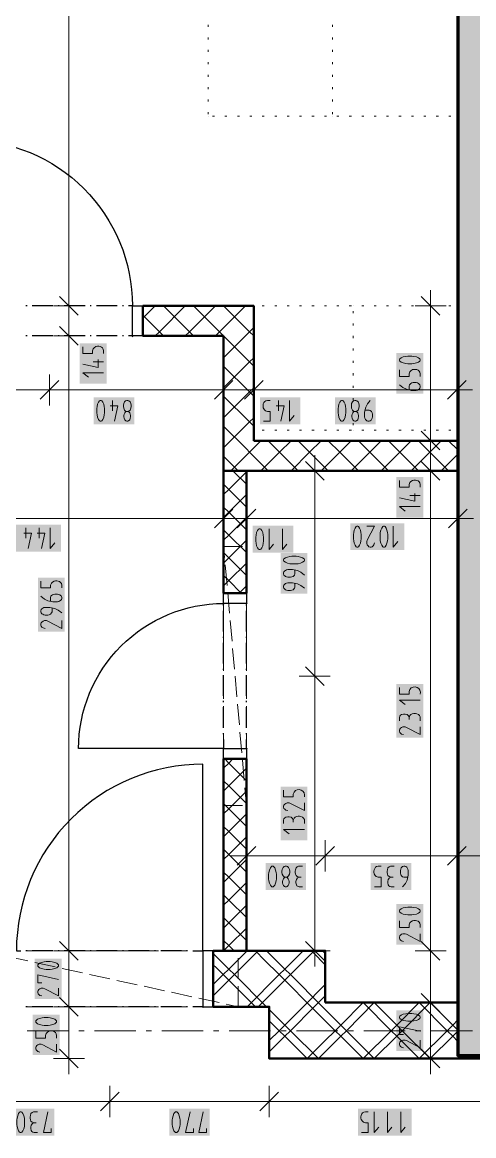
# Model space of a CAD drawing. Header units: millimetres. Extents: x 0 to 594, y 0 to 420.
# Drawn here: x 392.9 to 415.2, y 229.9 to 284.9 of the extents above; entities that cross this region are included whole.
import ezdxf

# ---------------------------------------------------------------- set-up
doc = ezdxf.new("R2010")
doc.units = ezdxf.units.MM
doc.header["$LTSCALE"] = 8
for name, color, linetype in [('PDF_Dvere', 7, 'Continuous'), ('PDF_Koty delkove', 7, 'Continuous'), ('PDF_Nabytek', 7, 'Continuous'), ('PDF_Osy hlavni', 7, 'Continuous'), ('PDF_Preklady', 7, 'Continuous'), ('PDF_Pricky zdene', 7, 'Continuous'), ('PDF_Steny akusticke', 7, 'Continuous'), ('PDF_Steny obvodove nosne', 7, 'Continuous')]:
    doc.layers.add(name, color=color, linetype=linetype)

msp = doc.modelspace()

# ---------------------------------------------------------------- linework, layer by layer
at = {"layer": 'PDF_Dvere', "lineweight": 25}
for points in [[(390.119, 270.907), (390.119, 279.107, -0.414214), (398.319, 270.907), (398.125, 270.907)], [(402.829, 249.482), (402.829, 249.023), (395.654, 249.023, -0.414214), (402.829, 256.198)], [(401.303, 239.03), (401.804, 239.03), (401.804, 248.255, 0.414214), (392.579, 239.03), (392.795, 239.03)]]:
    msp.add_lwpolyline(points, format="xyb", dxfattribs=at)
for points in [[(393.103, 270.907), (393.052, 270.907)], [(394.384, 270.907), (393.359, 270.907)], [(394.692, 270.907), (394.64, 270.907)], [(395.973, 270.907), (394.948, 270.907)], [(396.28, 270.907), (396.229, 270.907)], [(397.562, 270.907), (396.537, 270.907)], [(397.869, 270.907), (397.818, 270.907)], [(393.103, 269.421), (393.052, 269.421)], [(394.384, 269.421), (393.359, 269.421)], [(394.692, 269.421), (394.64, 269.421)], [(395.973, 269.421), (394.948, 269.421)], [(396.28, 269.421), (396.229, 269.421)], [(397.562, 269.421), (396.537, 269.421)], [(397.869, 269.421), (397.818, 269.421)], [(398.319, 269.421), (398.125, 269.421)], [(402.829, 256.093), (402.829, 256.145)], [(403.957, 256.093), (403.957, 256.145)], [(402.829, 254.812), (402.829, 255.837)], [(403.957, 254.812), (403.957, 255.837)], [(402.829, 254.505), (402.829, 254.556)], [(403.957, 254.505), (403.957, 254.556)], [(402.829, 253.223), (402.829, 254.248)], [(403.957, 253.223), (403.957, 254.248)], [(402.829, 252.916), (402.829, 252.967)], [(402.829, 251.635), (402.829, 252.66)], [(403.957, 252.916), (403.957, 252.967)], [(403.957, 251.635), (403.957, 252.66)], [(402.829, 251.327), (402.829, 251.378)], [(402.829, 250.046), (402.829, 251.071)], [(403.957, 251.327), (403.957, 251.378)], [(403.957, 250.046), (403.957, 251.071)], [(402.829, 249.738), (402.829, 249.79)], [(403.957, 249.738), (403.957, 249.79)], [(403.957, 249.023), (403.957, 249.482)], [(393.103, 239.03), (393.052, 239.03)], [(394.384, 239.03), (393.359, 239.03)], [(394.692, 239.03), (394.64, 239.03)], [(395.973, 239.03), (394.948, 239.03)], [(396.28, 239.03), (396.229, 239.03)], [(397.562, 239.03), (396.537, 239.03)], [(397.869, 239.03), (397.818, 239.03)], [(399.15, 239.03), (398.125, 239.03)], [(399.458, 239.03), (399.407, 239.03)], [(400.739, 239.03), (399.714, 239.03)], [(401.047, 239.03), (400.995, 239.03)], [(393.103, 236.262), (393.052, 236.262)], [(394.384, 236.262), (393.359, 236.262)], [(394.692, 236.262), (394.64, 236.262)], [(395.973, 236.262), (394.948, 236.262)], [(396.28, 236.262), (396.229, 236.262)], [(397.562, 236.262), (396.537, 236.262)], [(397.869, 236.262), (397.818, 236.262)], [(399.15, 236.262), (398.125, 236.262)], [(399.458, 236.262), (399.407, 236.262)], [(400.739, 236.262), (399.714, 236.262)], [(401.047, 236.262), (400.995, 236.262)], [(401.804, 236.262), (401.303, 236.262)]]:
    msp.add_lwpolyline(points, dxfattribs=at)
for points in [[(398.832, 269.421), (398.319, 269.421), (398.319, 270.907), (398.832, 270.907)], [(403.957, 256.711), (403.957, 256.198), (402.829, 256.198), (402.829, 256.711)], [(403.957, 249.023), (403.957, 248.511), (402.829, 248.511), (402.829, 249.023)], [(401.804, 236.262), (402.317, 236.262), (402.317, 239.03), (401.804, 239.03)]]:
    msp.add_lwpolyline(points, close=True, dxfattribs=at)
at = {"layer": 'PDF_Dvere', "lineweight": 25, "transparency": 33554559}
for points in [[(398.383, 270.907), (398.319, 270.843), (398.319, 270.971), (398.255, 270.907)], [(398.383, 269.421), (398.319, 269.357), (398.319, 269.485), (398.255, 269.421)], [(402.829, 256.134), (402.765, 256.198), (402.893, 256.198), (402.829, 256.262)], [(403.957, 256.134), (403.893, 256.198), (404.021, 256.198), (403.957, 256.262)], [(402.829, 248.959), (402.765, 249.023), (402.893, 249.023), (402.829, 249.087)], [(403.957, 248.959), (403.893, 249.023), (404.021, 249.023), (403.957, 249.087)], [(401.868, 239.03), (401.804, 238.966), (401.804, 239.094), (401.74, 239.03)], [(401.868, 236.262), (401.804, 236.198), (401.804, 236.326), (401.74, 236.262)]]:
    msp.add_solid(points, dxfattribs=at)
at = {"layer": 'PDF_Koty delkove', "lineweight": 18}
for points in [[(395.175, 233.7), (395.175, 236.262), (395.175, 239.03), (395.175, 241.51), (395.175, 269.421), (395.175, 270.907), (395.175, 320.055), (395.175, 323.95), (395.175, 340.35)], [(395.636, 270.446), (394.714, 271.368)], [(413.525, 270.446), (412.603, 271.368)], [(413.064, 270.907), (413.064, 271.676)], [(395.944, 270.907), (395.175, 270.907), (394.406, 270.907)], [(413.833, 270.907), (413.064, 270.907), (412.295, 270.907)], [(413.064, 233.7), (413.064, 236.467), (413.064, 239.03), (413.064, 262.758), (413.064, 264.244), (413.064, 270.907)], [(395.636, 268.959), (394.714, 269.882)], [(395.944, 269.421), (395.175, 269.421), (394.406, 269.421)], [(395.865, 268.881), (395.865, 268.552), (396.343, 268.552), (396.343, 268.689), (396.378, 268.785), (396.429, 268.84), (396.514, 268.894), (396.582, 268.908), (396.651, 268.908), (396.719, 268.894), (396.787, 268.867), (396.838, 268.826), (396.873, 268.772), (396.89, 268.689), (396.89, 268.552)], [(396.617, 268.251), (396.617, 267.867), (395.865, 268.032)], [(396.89, 268.142), (396.378, 268.142)], [(394.219, 267.518), (394.219, 266.749), (394.219, 265.98)], [(396.89, 267.594), (395.865, 267.594), (396.138, 267.375)], [(402.829, 267.518), (402.829, 266.749), (402.829, 265.98)], [(404.316, 267.518), (404.316, 266.749), (404.316, 265.98)], [(411.527, 267.74), (411.527, 267.412), (412.004, 267.412), (412.004, 267.549), (412.039, 267.644), (412.09, 267.699), (412.176, 267.754), (412.243, 267.768), (412.312, 267.768), (412.381, 267.754), (412.448, 267.727), (412.499, 267.685), (412.534, 267.631), (412.552, 267.549), (412.552, 267.412)], [(414.361, 267.518), (414.361, 266.749), (414.361, 265.98)], [(394.68, 267.21), (393.758, 266.288)], [(403.291, 267.21), (402.368, 266.288)], [(404.777, 267.21), (403.854, 266.288)], [(411.697, 266.864), (411.527, 267.001)], [(412.004, 266.755), (412.004, 266.946), (412.022, 267.001), (412.056, 267.042), (412.09, 267.069), (412.141, 267.097), (412.209, 267.111), (412.346, 267.111), (412.414, 267.097), (412.466, 267.069), (412.499, 267.042), (412.534, 267.001), (412.552, 266.946), (412.552, 266.892), (412.534, 266.837), (412.499, 266.796), (412.466, 266.769), (412.414, 266.741), (412.346, 266.727), (412.107, 266.727), (411.868, 266.782), (411.697, 266.864)], [(414.822, 267.21), (413.899, 266.288)], [(414.361, 266.749), (408.769, 266.749), (404.316, 266.749), (402.829, 266.749), (394.219, 266.749), (388.07, 266.749)], [(414.361, 266.749), (415.129, 266.749)], [(397.213, 265.963), (397.597, 265.963), (397.432, 265.212)], [(397.323, 266.237), (397.323, 265.724)], [(404.804, 265.212), (405.132, 265.212), (405.132, 265.689), (404.995, 265.689), (404.9, 265.724), (404.845, 265.775), (404.791, 265.86), (404.777, 265.928), (404.777, 265.997), (404.791, 266.065), (404.818, 266.133), (404.859, 266.184), (404.913, 266.219), (404.995, 266.237), (405.132, 266.237)], [(405.434, 265.963), (405.817, 265.963), (405.652, 265.212)], [(405.543, 266.237), (405.543, 265.724)], [(406.091, 266.237), (406.091, 265.212), (406.309, 265.484)], [(408.489, 265.826), (408.489, 265.621), (408.503, 265.519), (408.53, 265.399), (408.571, 265.297), (408.625, 265.228), (408.653, 265.212), (408.708, 265.212), (408.736, 265.228), (408.79, 265.297), (408.831, 265.399), (408.859, 265.519), (408.873, 265.621), (408.873, 265.826), (408.859, 265.928), (408.831, 266.048), (408.79, 266.15), (408.736, 266.219), (408.708, 266.237), (408.653, 266.237), (408.625, 266.219), (408.571, 266.15), (408.53, 266.048), (408.503, 265.928)], [(408.503, 265.928), (408.489, 265.826)], [(409.516, 266.082), (409.475, 266.168), (409.42, 266.219), (409.365, 266.237), (409.31, 266.237), (409.255, 266.219), (409.2, 266.168), (409.16, 266.082), (409.146, 265.997)], [(409.146, 265.997), (409.146, 265.928), (409.16, 265.843), (409.2, 265.758), (409.255, 265.707), (409.283, 265.689), (409.393, 265.689), (409.42, 265.707), (409.475, 265.758), (409.516, 265.843), (409.53, 265.928), (409.53, 265.997), (409.516, 266.082)], [(410.077, 266.237), (409.94, 266.065), (409.857, 265.894), (409.803, 265.655), (409.803, 265.416), (409.817, 265.348), (409.844, 265.297), (409.871, 265.263), (409.912, 265.228), (409.967, 265.212), (410.022, 265.212), (410.077, 265.228), (410.118, 265.263), (410.145, 265.297), (410.173, 265.348), (410.187, 265.416), (410.187, 265.553), (410.173, 265.621), (410.145, 265.689), (410.077, 265.74), (410.022, 265.758), (409.83, 265.758)], [(398.035, 265.212), (397.994, 265.228), (397.938, 265.279), (397.911, 265.348), (397.897, 265.416), (397.897, 265.484), (397.911, 265.553), (397.938, 265.621), (397.98, 265.672), (398.007, 265.689)], [(398.117, 265.689), (398.144, 265.672), (398.185, 265.621), (398.212, 265.553), (398.226, 265.484), (398.226, 265.416), (398.212, 265.348), (398.185, 265.279), (398.13, 265.228), (398.089, 265.212), (398.035, 265.212)], [(409.393, 265.689), (409.42, 265.672), (409.461, 265.621), (409.488, 265.553), (409.502, 265.484), (409.502, 265.416), (409.488, 265.348), (409.461, 265.279), (409.406, 265.228), (409.365, 265.212), (409.31, 265.212), (409.269, 265.228), (409.214, 265.279), (409.187, 265.348), (409.173, 265.416), (409.173, 265.484), (409.187, 265.553), (409.214, 265.621), (409.255, 265.672), (409.283, 265.689)], [(413.833, 264.244), (413.064, 264.244), (412.295, 264.244)], [(413.525, 263.783), (412.603, 264.706)], [(407.795, 262.297), (406.872, 263.219)], [(407.334, 262.758), (407.334, 263.527)], [(413.525, 262.297), (412.603, 263.219)], [(408.102, 262.758), (407.334, 262.758), (406.565, 262.758)], [(407.334, 239.03), (407.334, 252.611), (407.334, 262.758)], [(413.833, 262.758), (413.064, 262.758), (412.295, 262.758)], [(411.527, 262.27), (411.527, 261.942), (412.004, 261.942), (412.004, 262.079), (412.039, 262.174), (412.09, 262.229), (412.176, 262.283), (412.243, 262.297), (412.312, 262.297), (412.381, 262.283), (412.448, 262.256), (412.499, 262.215), (412.534, 262.161), (412.552, 262.079), (412.552, 261.942)], [(412.278, 261.64), (412.278, 261.257), (411.527, 261.422)], [(412.552, 261.531), (412.039, 261.531)], [(403.291, 260.861), (402.368, 259.938)], [(402.829, 261.168), (402.829, 260.4), (402.829, 259.631)], [(404.418, 260.861), (403.496, 259.938)], [(403.957, 261.168), (403.957, 260.4), (403.957, 259.631)], [(412.552, 260.983), (411.527, 260.983), (411.799, 260.765)], [(414.873, 260.861), (413.951, 259.938)], [(414.412, 261.168), (414.412, 260.4), (414.412, 259.631)], [(414.412, 260.4), (410.789, 260.4), (403.957, 260.4), (402.829, 260.4), (388.07, 260.4)], [(414.412, 260.4), (415.181, 260.4)], [(393.049, 259.94), (393.049, 259.428)], [(393.706, 259.94), (393.706, 259.428)], [(394.254, 259.94), (394.254, 258.915), (394.472, 259.188)], [(404.418, 259.476), (404.418, 259.271), (404.432, 259.17), (404.459, 259.05), (404.5, 258.947), (404.554, 258.879), (404.582, 258.862), (404.636, 258.862), (404.664, 258.879), (404.718, 258.947), (404.76, 259.05), (404.787, 259.17), (404.801, 259.271), (404.801, 259.476), (404.787, 259.579), (404.76, 259.699), (404.718, 259.801), (404.664, 259.87), (404.636, 259.887), (404.582, 259.887)], [(404.582, 259.887), (404.554, 259.87), (404.5, 259.801), (404.459, 259.699), (404.432, 259.579), (404.418, 259.476)], [(405.075, 259.887), (405.075, 258.862), (405.293, 259.135)], [(405.732, 259.887), (405.732, 258.862), (405.95, 259.135)], [(409.907, 260.012), (410.291, 260.012), (409.934, 259.328), (409.907, 259.259), (409.907, 259.157), (409.934, 259.089), (409.976, 259.038), (410.017, 259.003), (410.072, 258.987), (410.126, 258.987), (410.181, 259.003)], [(411.221, 260.012), (411.221, 258.987), (411.44, 259.259)], [(392.94, 259.667), (393.323, 259.667), (393.158, 258.915)], [(393.597, 259.667), (393.98, 259.667), (393.815, 258.915)], [(410.181, 259.003), (410.222, 259.038), (410.263, 259.089), (410.291, 259.191)], [(406.821, 257.603), (406.65, 257.74), (406.479, 257.822), (406.24, 257.876), (406, 257.876), (405.933, 257.862), (405.881, 257.835), (405.848, 257.808), (405.813, 257.767), (405.796, 257.712), (405.796, 257.658), (405.813, 257.603), (405.848, 257.562), (405.881, 257.535), (405.933, 257.507), (406, 257.493), (406.138, 257.493), (406.205, 257.507), (406.274, 257.535), (406.325, 257.603)], [(406.325, 257.603), (406.343, 257.658), (406.343, 257.849)], [(393.793, 257.293), (393.793, 256.964), (394.271, 256.964), (394.271, 257.101), (394.306, 257.196), (394.357, 257.251), (394.442, 257.306), (394.51, 257.32), (394.578, 257.32), (394.647, 257.306), (394.715, 257.279), (394.766, 257.238), (394.801, 257.183), (394.818, 257.101), (394.818, 256.964)], [(406.821, 256.946), (406.65, 257.083), (406.479, 257.165), (406.24, 257.219), (406, 257.219), (405.933, 257.205), (405.881, 257.178), (405.848, 257.151), (405.813, 257.11), (405.796, 257.055), (405.796, 257.001), (405.813, 256.946), (405.848, 256.905), (405.881, 256.878), (405.933, 256.85), (406, 256.836), (406.138, 256.836), (406.205, 256.85), (406.274, 256.878), (406.325, 256.946), (406.343, 257.001), (406.343, 257.192)], [(394.271, 256.307), (394.271, 256.498), (394.288, 256.553), (394.322, 256.594), (394.357, 256.622), (394.407, 256.649), (394.476, 256.663), (394.612, 256.663), (394.681, 256.649), (394.732, 256.622), (394.766, 256.594), (394.801, 256.553), (394.818, 256.498), (394.818, 256.444), (394.801, 256.389), (394.766, 256.348), (394.732, 256.321), (394.681, 256.293), (394.612, 256.279), (394.373, 256.279), (394.134, 256.334), (393.963, 256.416), (393.793, 256.553)], [(394.818, 255.732), (394.647, 255.869), (394.476, 255.951), (394.237, 256.006), (393.997, 256.006), (393.929, 255.992), (393.878, 255.964), (393.844, 255.937), (393.809, 255.896), (393.793, 255.841), (393.793, 255.787), (393.809, 255.732), (393.844, 255.691), (393.878, 255.664), (393.929, 255.636), (393.997, 255.622), (394.134, 255.622), (394.202, 255.636), (394.271, 255.664), (394.322, 255.732), (394.339, 255.787), (394.339, 255.978)], [(394.818, 255.349), (394.818, 254.965), (394.134, 255.321), (394.066, 255.349), (393.963, 255.349), (393.896, 255.321), (393.844, 255.28), (393.809, 255.239), (393.793, 255.184), (393.793, 255.13), (393.809, 255.075), (393.844, 255.034), (393.896, 254.993), (393.997, 254.965)], [(408.102, 252.611), (407.334, 252.611), (406.565, 252.611)], [(407.795, 252.15), (406.872, 253.072)], [(412.552, 251.414), (411.527, 251.414), (411.799, 251.196)], [(411.527, 250.402), (411.527, 250.566), (411.543, 250.621), (411.578, 250.675), (411.629, 250.703), (411.731, 250.73), (411.799, 250.73), (411.902, 250.703), (411.971, 250.648), (412.004, 250.566), (412.004, 250.457)], [(412.552, 250.402), (412.552, 250.593), (412.517, 250.661), (412.466, 250.716), (412.381, 250.743), (412.312, 250.757), (412.243, 250.757), (412.158, 250.743), (412.09, 250.716), (412.039, 250.661), (412.004, 250.566)], [(412.552, 250.1), (412.552, 249.717), (411.868, 250.073), (411.799, 250.1), (411.697, 250.1), (411.629, 250.073), (411.578, 250.032), (411.543, 249.991), (411.527, 249.936), (411.527, 249.882), (411.543, 249.827), (411.578, 249.786), (411.629, 249.745), (411.731, 249.717)], [(406.821, 246.341), (406.821, 245.957), (406.138, 246.314), (406.069, 246.341), (405.966, 246.341), (405.899, 246.314), (405.848, 246.273), (405.813, 246.231), (405.796, 246.176), (405.796, 246.122), (405.813, 246.067), (405.848, 246.026), (405.899, 245.985), (406, 245.957)], [(405.796, 245.328), (405.796, 245.492), (405.813, 245.547), (405.848, 245.602), (405.899, 245.629), (406, 245.657), (406.069, 245.657), (406.171, 245.629), (406.24, 245.574), (406.274, 245.492), (406.274, 245.383)], [(406.821, 245.328), (406.821, 245.519), (406.786, 245.588), (406.735, 245.643), (406.65, 245.67), (406.581, 245.684), (406.513, 245.684), (406.428, 245.67), (406.36, 245.643), (406.309, 245.588), (406.274, 245.492)], [(406.821, 245.027), (405.796, 245.027), (406.069, 244.808)], [(403.957, 244.491), (403.957, 243.722), (403.957, 242.954)], [(407.852, 244.491), (407.852, 243.722), (407.852, 242.954)], [(414.361, 244.491), (414.361, 243.722), (414.361, 242.954)], [(404.418, 244.184), (403.496, 243.261)], [(408.313, 244.184), (407.391, 243.261)], [(414.822, 244.184), (413.899, 243.261)], [(403.957, 243.722), (403.188, 243.722)], [(437.628, 243.722), (436.5, 243.722), (431.028, 243.722), (424.161, 243.722), (419.044, 243.722), (416.513, 243.722), (415.08, 243.722), (414.361, 243.722), (407.852, 243.722), (403.957, 243.722)], [(406.725, 243.21), (406.534, 243.21), (406.466, 243.175), (406.411, 243.124), (406.383, 243.039), (406.37, 242.97), (406.37, 242.901), (406.383, 242.816), (406.411, 242.749), (406.466, 242.697), (406.561, 242.662)], [(410.284, 242.185), (410.613, 242.185), (410.613, 242.662), (410.476, 242.662), (410.38, 242.697), (410.325, 242.749), (410.271, 242.834), (410.257, 242.901), (410.257, 242.97), (410.271, 243.039), (410.298, 243.106)], [(410.298, 243.106), (410.339, 243.158), (410.394, 243.192), (410.476, 243.21), (410.613, 243.21)], [(411.27, 243.21), (411.079, 243.21), (411.01, 243.175), (410.955, 243.124), (410.928, 243.039), (410.914, 242.97), (410.914, 242.901), (410.928, 242.816), (410.955, 242.749), (411.01, 242.697), (411.106, 242.662)], [(411.681, 242.68), (411.639, 242.714), (411.612, 242.749), (411.585, 242.799), (411.571, 242.867), (411.571, 243.004), (411.585, 243.072), (411.612, 243.124), (411.639, 243.158), (411.681, 243.192), (411.736, 243.21), (411.79, 243.21), (411.845, 243.192), (411.886, 243.158), (411.913, 243.124), (411.941, 243.072), (411.955, 243.004), (411.955, 242.765), (411.9, 242.526), (411.818, 242.355), (411.681, 242.185)], [(406.054, 242.321), (406.027, 242.252), (405.972, 242.201), (405.931, 242.185), (405.877, 242.185), (405.836, 242.201), (405.781, 242.252), (405.754, 242.321), (405.74, 242.389), (405.74, 242.457), (405.754, 242.526), (405.781, 242.594), (405.822, 242.645), (405.849, 242.662)], [(405.959, 242.662), (405.986, 242.645), (406.027, 242.594), (406.054, 242.526), (406.068, 242.457), (406.068, 242.389), (406.054, 242.321)], [(406.725, 242.185), (406.561, 242.185), (406.506, 242.201), (406.452, 242.236), (406.424, 242.287), (406.397, 242.389), (406.397, 242.457), (406.424, 242.56), (406.479, 242.629), (406.561, 242.662), (406.67, 242.662)], [(411.27, 242.185), (411.106, 242.185), (411.051, 242.201), (410.996, 242.236), (410.968, 242.287), (410.941, 242.389), (410.941, 242.457), (410.968, 242.56), (411.024, 242.629), (411.106, 242.662), (411.215, 242.662)], [(411.927, 242.662), (411.736, 242.662), (411.681, 242.68)], [(412.141, 241.189), (411.936, 241.189), (411.834, 241.175), (411.714, 241.148), (411.612, 241.106), (411.543, 241.052), (411.527, 241.024), (411.527, 240.97), (411.543, 240.942), (411.612, 240.888), (411.714, 240.847), (411.834, 240.819), (411.936, 240.805), (412.141, 240.805)], [(412.141, 240.805), (412.243, 240.819), (412.363, 240.847), (412.466, 240.888), (412.534, 240.942), (412.552, 240.97), (412.552, 241.024), (412.534, 241.052), (412.466, 241.106), (412.363, 241.148), (412.243, 241.175), (412.141, 241.189)], [(411.527, 240.504), (411.527, 240.176), (412.004, 240.176), (412.004, 240.313), (412.039, 240.408), (412.09, 240.463), (412.176, 240.518), (412.243, 240.532), (412.312, 240.532), (412.381, 240.518), (412.448, 240.49), (412.499, 240.449), (412.534, 240.395), (412.552, 240.313), (412.552, 240.176)], [(395.636, 238.568), (394.714, 239.491)], [(407.795, 238.568), (406.872, 239.491)], [(412.552, 239.874), (412.552, 239.491), (411.868, 239.847), (411.799, 239.874), (411.697, 239.874), (411.629, 239.847), (411.578, 239.806), (411.543, 239.765), (411.527, 239.71), (411.527, 239.656), (411.543, 239.601), (411.578, 239.56), (411.629, 239.519), (411.731, 239.491)], [(413.525, 238.568), (412.603, 239.491)], [(395.944, 239.03), (395.175, 239.03), (394.406, 239.03)], [(408.102, 239.03), (407.334, 239.03), (406.565, 239.03)], [(407.334, 239.03), (407.334, 238.261)], [(413.833, 239.03), (413.064, 239.03), (412.295, 239.03)], [(394.252, 238.495), (394.047, 238.495), (393.945, 238.481), (393.825, 238.454), (393.723, 238.413), (393.654, 238.359), (393.638, 238.331), (393.638, 238.276)], [(393.638, 238.276), (393.654, 238.249), (393.723, 238.194), (393.825, 238.153), (393.945, 238.125), (394.047, 238.111), (394.252, 238.111), (394.354, 238.125), (394.474, 238.153), (394.577, 238.194), (394.645, 238.249), (394.663, 238.276), (394.663, 238.331), (394.645, 238.359), (394.577, 238.413), (394.474, 238.454), (394.354, 238.481), (394.252, 238.495)], [(393.842, 237.454), (393.638, 237.454), (393.638, 237.838), (394.663, 237.619)], [(394.663, 237.181), (394.663, 236.797), (393.979, 237.154), (393.91, 237.181), (393.808, 237.181), (393.74, 237.154), (393.689, 237.113), (393.654, 237.072), (393.638, 237.017), (393.638, 236.962), (393.654, 236.907), (393.689, 236.866), (393.74, 236.825), (393.842, 236.797)], [(395.636, 235.801), (394.714, 236.723)], [(413.525, 236.006), (412.603, 236.928)], [(395.944, 236.262), (395.175, 236.262), (394.406, 236.262)], [(413.833, 236.467), (413.064, 236.467), (412.295, 236.467)], [(412.141, 235.932), (411.936, 235.932), (411.834, 235.918), (411.714, 235.891), (411.612, 235.85), (411.543, 235.796), (411.527, 235.768), (411.527, 235.714), (411.543, 235.686), (411.612, 235.632), (411.714, 235.591), (411.834, 235.563), (411.936, 235.549), (412.141, 235.549), (412.243, 235.563)], [(412.243, 235.563), (412.363, 235.591), (412.466, 235.632), (412.534, 235.686), (412.552, 235.714), (412.552, 235.768), (412.534, 235.796), (412.466, 235.85), (412.363, 235.891), (412.243, 235.918), (412.141, 235.932)], [(393.538, 235.042), (393.538, 234.713), (394.016, 234.713), (394.016, 234.85), (394.051, 234.945), (394.102, 235), (394.187, 235.055), (394.255, 235.069), (394.323, 235.069), (394.392, 235.055), (394.46, 235.028), (394.511, 234.986)], [(411.731, 234.892), (411.527, 234.892), (411.527, 235.275), (412.552, 235.057)], [(394.511, 234.986), (394.546, 234.932), (394.563, 234.85), (394.563, 234.713)], [(412.552, 234.618), (412.552, 234.235), (411.868, 234.591), (411.799, 234.618), (411.697, 234.618), (411.629, 234.591), (411.578, 234.55), (411.543, 234.509), (411.527, 234.454), (411.527, 234.4), (411.543, 234.345), (411.578, 234.304), (411.629, 234.263), (411.731, 234.235)], [(394.563, 234.412), (394.563, 234.028), (393.879, 234.384), (393.811, 234.412), (393.708, 234.412), (393.641, 234.384), (393.589, 234.343), (393.555, 234.302), (393.538, 234.247), (393.538, 234.193), (393.555, 234.138), (393.589, 234.097), (393.641, 234.056), (393.742, 234.028)], [(395.636, 233.239), (394.714, 234.161)], [(413.525, 233.239), (412.603, 234.161)], [(395.944, 233.7), (395.175, 233.7), (394.406, 233.7)], [(395.175, 233.7), (395.175, 232.931)], [(413.833, 233.7), (413.064, 233.7), (412.295, 233.7)], [(413.064, 233.7), (413.064, 232.931)], [(397.192, 232.35), (397.192, 231.581), (397.192, 230.813)], [(405.084, 232.35), (405.084, 231.581), (405.084, 230.813)], [(397.653, 232.043), (396.731, 231.12)], [(405.546, 232.043), (404.623, 231.12)], [(416.513, 231.581), (405.084, 231.581), (397.192, 231.581), (389.71, 231.581), (312.015, 231.581), (304.533, 231.581), (297.307, 231.581), (294.693, 231.581), (286.493, 231.581), (285.314, 231.581), (277.114, 231.581), (274.501, 231.581), (268.043, 231.581), (211.361, 231.581)], [(393.614, 231.069), (393.423, 231.069), (393.355, 231.034), (393.3, 230.983), (393.273, 230.898), (393.259, 230.829), (393.259, 230.76), (393.273, 230.675), (393.3, 230.608), (393.355, 230.556)], [(394.299, 230.248), (394.299, 230.044), (393.916, 230.044), (394.134, 231.069)], [(401.33, 230.248), (401.33, 230.044), (400.946, 230.044), (401.165, 231.069)], [(401.603, 230.044), (401.822, 231.069)], [(409.648, 230.044), (409.977, 230.044), (409.977, 230.522), (409.84, 230.522), (409.744, 230.556), (409.689, 230.608), (409.635, 230.693), (409.621, 230.76), (409.621, 230.829), (409.635, 230.898), (409.662, 230.965), (409.703, 231.017), (409.758, 231.051), (409.84, 231.069), (409.977, 231.069)], [(410.278, 231.069), (410.278, 230.044), (410.497, 230.317)], [(410.935, 231.069), (410.935, 230.044), (411.154, 230.317)], [(411.592, 231.069), (411.592, 230.044), (411.811, 230.317)], [(393.614, 230.044), (393.45, 230.044), (393.395, 230.06), (393.341, 230.095), (393.313, 230.146), (393.286, 230.248), (393.286, 230.317), (393.313, 230.419), (393.368, 230.488), (393.45, 230.522), (393.559, 230.522)], [(393.355, 230.556), (393.45, 230.522)], [(401.987, 230.248), (401.987, 230.044), (401.603, 230.044)]]:
    msp.add_lwpolyline(points, dxfattribs=at)
for points in [[(412.141, 268.425), (411.936, 268.425), (411.834, 268.411), (411.714, 268.384), (411.612, 268.343), (411.543, 268.288), (411.527, 268.26), (411.527, 268.206), (411.543, 268.178), (411.612, 268.124), (411.714, 268.083), (411.834, 268.055), (411.936, 268.041), (412.141, 268.041), (412.243, 268.055), (412.363, 268.083), (412.466, 268.124), (412.534, 268.178), (412.552, 268.206), (412.552, 268.26), (412.534, 268.288), (412.466, 268.343), (412.363, 268.384), (412.243, 268.411)], [(396.556, 265.826), (396.556, 265.621), (396.57, 265.519), (396.597, 265.399), (396.638, 265.297), (396.693, 265.228), (396.72, 265.212), (396.775, 265.212), (396.803, 265.228), (396.857, 265.297), (396.898, 265.399), (396.926, 265.519), (396.94, 265.621), (396.94, 265.826), (396.926, 265.928), (396.898, 266.048), (396.857, 266.15), (396.803, 266.219), (396.775, 266.237), (396.72, 266.237), (396.693, 266.219), (396.638, 266.15), (396.597, 266.048), (396.57, 265.928)], [(397.87, 265.997), (397.87, 265.928), (397.884, 265.843), (397.925, 265.758), (397.98, 265.707), (398.007, 265.689), (398.117, 265.689), (398.144, 265.707), (398.199, 265.758), (398.24, 265.843), (398.254, 265.928), (398.254, 265.997), (398.24, 266.082), (398.199, 266.168), (398.144, 266.219), (398.089, 266.237), (398.035, 266.237), (397.98, 266.219), (397.925, 266.168), (397.884, 266.082)], [(409.25, 259.6), (409.25, 259.396), (409.264, 259.294), (409.291, 259.174), (409.332, 259.072), (409.387, 259.003), (409.415, 258.987), (409.469, 258.987), (409.497, 259.003), (409.551, 259.072), (409.592, 259.174), (409.62, 259.294), (409.634, 259.396), (409.634, 259.6), (409.62, 259.703), (409.592, 259.823), (409.551, 259.925), (409.497, 259.994), (409.469, 260.012), (409.415, 260.012), (409.387, 259.994), (409.332, 259.925), (409.291, 259.823), (409.264, 259.703)], [(410.564, 259.6), (410.564, 259.396), (410.578, 259.294), (410.605, 259.174), (410.647, 259.072), (410.701, 259.003), (410.729, 258.987), (410.783, 258.987), (410.811, 259.003), (410.865, 259.072), (410.906, 259.174), (410.934, 259.294), (410.948, 259.396), (410.948, 259.6), (410.934, 259.703), (410.906, 259.823), (410.865, 259.925), (410.811, 259.994), (410.783, 260.012), (410.729, 260.012), (410.701, 259.994), (410.647, 259.925), (410.605, 259.823), (410.578, 259.703)], [(406.41, 258.533), (406.205, 258.533), (406.104, 258.52), (405.984, 258.492), (405.881, 258.451), (405.813, 258.397), (405.796, 258.369), (405.796, 258.315), (405.813, 258.287), (405.881, 258.233), (405.984, 258.192), (406.104, 258.164), (406.205, 258.15), (406.41, 258.15), (406.513, 258.164), (406.633, 258.192), (406.735, 258.233), (406.804, 258.287), (406.821, 258.315), (406.821, 258.369), (406.804, 258.397), (406.735, 258.451), (406.633, 258.492), (406.513, 258.52)], [(405.055, 242.799), (405.055, 242.594), (405.069, 242.492), (405.096, 242.372), (405.138, 242.27), (405.192, 242.201), (405.22, 242.185), (405.274, 242.185), (405.302, 242.201), (405.356, 242.27), (405.397, 242.372), (405.425, 242.492), (405.439, 242.594), (405.439, 242.799), (405.425, 242.901), (405.397, 243.021), (405.356, 243.124), (405.302, 243.192), (405.274, 243.21), (405.22, 243.21), (405.192, 243.192), (405.138, 243.124), (405.096, 243.021), (405.069, 242.901)], [(405.712, 242.97), (405.712, 242.901), (405.726, 242.816), (405.767, 242.731), (405.822, 242.68), (405.849, 242.662), (405.959, 242.662), (405.986, 242.68), (406.041, 242.731), (406.082, 242.816), (406.096, 242.901), (406.096, 242.97), (406.082, 243.055), (406.041, 243.141), (405.986, 243.192), (405.931, 243.21), (405.877, 243.21), (405.822, 243.192), (405.767, 243.141), (405.726, 243.055)], [(394.152, 235.726), (393.947, 235.726), (393.846, 235.712), (393.726, 235.685), (393.623, 235.644), (393.555, 235.589), (393.538, 235.561), (393.538, 235.507), (393.555, 235.479), (393.623, 235.425), (393.726, 235.384), (393.846, 235.356), (393.947, 235.342), (394.152, 235.342), (394.255, 235.356), (394.375, 235.384), (394.477, 235.425), (394.546, 235.479), (394.563, 235.507), (394.563, 235.561), (394.546, 235.589), (394.477, 235.644), (394.375, 235.685), (394.255, 235.712)], [(392.602, 230.658), (392.602, 230.453), (392.616, 230.351), (392.643, 230.231), (392.684, 230.129), (392.738, 230.06), (392.766, 230.044), (392.82, 230.044), (392.848, 230.06), (392.902, 230.129), (392.943, 230.231), (392.971, 230.351), (392.985, 230.453), (392.985, 230.658), (392.971, 230.76), (392.943, 230.88), (392.902, 230.983), (392.848, 231.051), (392.82, 231.069), (392.766, 231.069), (392.738, 231.051), (392.684, 230.983), (392.643, 230.88), (392.616, 230.76)], [(400.289, 230.658), (400.289, 230.453), (400.303, 230.351), (400.33, 230.231), (400.371, 230.129), (400.426, 230.06), (400.453, 230.044), (400.508, 230.044), (400.536, 230.06), (400.59, 230.129), (400.631, 230.231), (400.659, 230.351), (400.673, 230.453), (400.673, 230.658), (400.659, 230.76), (400.631, 230.88), (400.59, 230.983), (400.536, 231.051), (400.508, 231.069), (400.453, 231.069), (400.426, 231.051), (400.371, 230.983), (400.33, 230.88), (400.303, 230.76)]]:
    msp.add_lwpolyline(points, close=True, dxfattribs=at)
for points in [[(411.527, 252.044), (411.527, 251.716), (412.004, 251.716), (412.004, 251.853), (412.039, 251.948, -0.84385), (412.552, 251.716)], [(405.796, 246.971), (405.796, 246.642), (406.274, 246.642), (406.274, 246.779), (406.309, 246.875, -0.843855), (406.821, 246.642)]]:
    msp.add_lwpolyline(points, format="xyb", dxfattribs=at)
at = {"layer": 'PDF_Koty delkove', "color": 7, "lineweight": 18, "true_color": 0xffffff, "transparency": 33554559}
for points in [[(397.044, 267.056), (397.044, 269.061), (395.712, 267.056), (395.712, 269.061)], [(412.705, 266.573), (412.705, 268.578), (411.373, 266.573), (411.373, 268.578)], [(398.408, 266.39), (396.403, 266.39), (398.408, 265.058), (396.403, 265.058)], [(406.628, 266.39), (404.623, 266.39), (406.628, 265.058), (404.623, 265.058)], [(410.341, 266.39), (408.336, 266.39), (410.341, 265.058), (408.336, 265.058)], [(412.705, 260.446), (412.705, 262.451), (411.373, 260.446), (411.373, 262.451)], [(394.791, 260.094), (392.129, 260.094), (394.791, 258.761), (392.129, 258.761)], [(406.269, 260.041), (404.264, 260.041), (406.269, 258.708), (404.264, 258.708)], [(411.759, 260.165), (409.097, 260.165), (411.759, 258.833), (409.097, 258.833)], [(406.975, 256.682), (406.975, 258.687), (405.643, 256.682), (405.643, 258.687)], [(394.972, 254.811), (394.972, 257.473), (393.639, 254.811), (393.639, 257.473)], [(412.705, 249.563), (412.705, 252.225), (411.373, 249.563), (411.373, 252.225)], [(406.975, 244.489), (406.975, 247.151), (405.643, 244.489), (405.643, 247.151)], [(406.907, 243.364), (404.902, 243.364), (406.907, 242.031), (404.902, 242.031)], [(412.109, 243.364), (410.104, 243.364), (412.109, 242.031), (410.104, 242.031)], [(412.705, 239.337), (412.705, 241.342), (411.373, 239.337), (411.373, 241.342)], [(394.816, 236.644), (394.816, 238.648), (393.484, 236.644), (393.484, 238.648)], [(394.717, 233.874), (394.717, 235.879), (393.384, 233.874), (393.384, 235.879)], [(412.705, 234.081), (412.705, 236.086), (411.373, 234.081), (411.373, 236.086)], [(394.453, 231.223), (392.448, 231.223), (394.453, 229.89), (392.448, 229.89)], [(402.141, 231.223), (400.136, 231.223), (402.141, 229.89), (400.136, 229.89)], [(412.13, 231.223), (409.468, 231.223), (412.13, 229.89), (409.468, 229.89)]]:
    msp.add_solid(points, dxfattribs=at)
at = {"layer": 'PDF_Nabytek', "lineweight": 13}
for points in [[(402.061, 284.793), (402.061, 284.691)], [(402.061, 284.178), (402.061, 284.076)], [(402.061, 283.563), (402.061, 283.461)], [(402.061, 282.948), (402.061, 282.846)], [(402.061, 282.333), (402.061, 282.231)], [(402.061, 281.718), (402.061, 281.616)], [(402.061, 281.103), (402.061, 281.001)], [(402.061, 280.488), (402.061, 280.386)]]:
    msp.add_lwpolyline(points, close=True, dxfattribs=at)
for points in [[(408.211, 284.691), (408.211, 284.793)], [(408.211, 284.076), (408.211, 284.178)], [(408.211, 283.461), (408.211, 283.563)], [(408.211, 282.846), (408.211, 282.948)], [(408.211, 282.231), (408.211, 282.333)], [(408.211, 281.616), (408.211, 281.718)], [(408.211, 281.001), (408.211, 281.103)], [(402.061, 280.286), (402.061, 280.286)], [(402.061, 280.286), (402.061, 280.286)], [(402.061, 280.286), (402.061, 280.286)], [(402.379, 280.286), (402.277, 280.286)], [(402.994, 280.286), (402.892, 280.286)], [(403.609, 280.286), (403.507, 280.286)], [(404.224, 280.286), (404.122, 280.286)], [(404.839, 280.286), (404.737, 280.286)], [(405.454, 280.286), (405.352, 280.286)], [(406.069, 280.286), (405.967, 280.286)], [(406.684, 280.286), (406.582, 280.286)], [(407.299, 280.286), (407.197, 280.286)], [(407.914, 280.286), (407.812, 280.286)], [(408.211, 280.386), (408.211, 280.488)], [(408.211, 280.286), (408.211, 280.286)], [(408.529, 280.286), (408.427, 280.286)], [(409.144, 280.286), (409.042, 280.286)], [(409.759, 280.286), (409.656, 280.286)], [(410.374, 280.286), (410.271, 280.286)], [(410.989, 280.286), (410.886, 280.286)], [(411.604, 280.286), (411.501, 280.286)], [(412.219, 280.286), (412.116, 280.286)], [(412.834, 280.286), (412.731, 280.286)], [(413.449, 280.286), (413.346, 280.286)], [(414.064, 280.286), (413.961, 280.286)], [(414.361, 280.286), (414.361, 280.286)], [(404.316, 270.907), (404.316, 270.907)], [(404.839, 270.907), (404.737, 270.907)], [(405.454, 270.907), (405.352, 270.907)], [(406.069, 270.907), (405.967, 270.907)], [(406.684, 270.907), (406.582, 270.907)], [(407.299, 270.907), (407.197, 270.907)], [(407.914, 270.907), (407.812, 270.907)], [(408.529, 270.907), (408.427, 270.907)], [(409.144, 270.907), (409.042, 270.907)], [(409.236, 270.907), (409.236, 270.907)], [(409.759, 270.907), (409.656, 270.907)], [(410.374, 270.907), (410.271, 270.907)], [(410.989, 270.907), (410.886, 270.907)], [(411.604, 270.907), (411.501, 270.907)], [(412.219, 270.907), (412.116, 270.907)], [(412.834, 270.907), (412.731, 270.907)], [(413.449, 270.907), (413.346, 270.907)], [(414.064, 270.907), (413.961, 270.907)], [(414.361, 270.907), (414.361, 270.907)], [(409.236, 270.546), (409.236, 270.648)], [(409.236, 269.931), (409.236, 270.033)], [(409.236, 269.316), (409.236, 269.418)], [(409.236, 268.701), (409.236, 268.803)], [(409.236, 268.086), (409.236, 268.188)], [(409.236, 267.471), (409.236, 267.573)], [(409.236, 266.856), (409.236, 266.958)], [(409.236, 266.241), (409.236, 266.343)], [(409.236, 265.626), (409.236, 265.728)], [(404.316, 264.757), (404.316, 264.757)], [(404.839, 264.757), (404.737, 264.757)], [(405.454, 264.757), (405.352, 264.757)], [(406.069, 264.757), (405.967, 264.757)], [(406.684, 264.757), (406.582, 264.757)], [(407.299, 264.757), (407.197, 264.757)], [(407.914, 264.757), (407.812, 264.757)], [(408.529, 264.757), (408.427, 264.757)], [(409.144, 264.757), (409.042, 264.757)], [(409.236, 265.011), (409.236, 265.113)], [(409.236, 264.757), (409.236, 264.757)], [(409.759, 264.757), (409.656, 264.757)], [(410.374, 264.757), (410.271, 264.757)], [(410.989, 264.757), (410.886, 264.757)], [(411.604, 264.757), (411.501, 264.757)], [(412.219, 264.757), (412.116, 264.757)], [(412.834, 264.757), (412.731, 264.757)], [(413.449, 264.757), (413.346, 264.757)], [(414.064, 264.757), (413.961, 264.757)], [(414.361, 264.757), (414.361, 264.757)]]:
    msp.add_lwpolyline(points, dxfattribs=at)
at = {"layer": 'PDF_Osy hlavni', "lineweight": 18}
for points in [[(395.153, 235.083), (393.103, 235.083)], [(395.922, 235.083), (395.665, 235.083)], [(398.484, 235.083), (396.434, 235.083)], [(399.253, 235.083), (398.997, 235.083)], [(401.815, 235.083), (399.765, 235.083)], [(402.584, 235.083), (402.328, 235.083)], [(405.147, 235.083), (403.097, 235.083)], [(405.915, 235.083), (405.659, 235.083)], [(408.478, 235.083), (406.428, 235.083)], [(409.247, 235.083), (408.99, 235.083)], [(411.809, 235.083), (409.759, 235.083)], [(412.578, 235.083), (412.321, 235.083)], [(415.14, 235.083), (413.09, 235.083)]]:
    msp.add_lwpolyline(points, dxfattribs=at)
at = {"layer": 'PDF_Preklady', "lineweight": 18}
for points in [[(402.878, 258.468), (402.829, 259.017)], [(403.763, 259.017), (402.829, 259.017), (402.829, 258.4)], [(403.957, 258.4), (403.957, 259.017)], [(402.999, 257.09), (402.909, 258.111)], [(402.829, 257.016), (402.829, 258.041)], [(403.957, 257.016), (403.957, 258.041)], [(402.829, 255.632), (402.829, 256.657)], [(403.12, 255.711), (403.03, 256.732)], [(403.957, 255.632), (403.957, 256.657)], [(402.829, 254.248), (402.829, 255.273)], [(403.242, 254.333), (403.152, 255.354)], [(403.957, 254.248), (403.957, 255.273)], [(402.829, 252.865), (402.829, 253.89)], [(403.363, 252.954), (403.273, 253.976)], [(403.957, 252.865), (403.957, 253.89)], [(402.829, 251.481), (402.829, 252.506)], [(403.484, 251.576), (403.394, 252.597)], [(403.957, 251.481), (403.957, 252.506)], [(402.829, 250.097), (402.829, 251.122)], [(403.605, 250.198), (403.516, 251.219)], [(403.957, 250.097), (403.957, 251.122)], [(402.829, 248.713), (402.829, 249.738)], [(403.727, 248.819), (403.637, 249.84)], [(403.957, 248.713), (403.957, 249.738)], [(402.829, 247.33), (402.829, 248.355)], [(403.848, 247.441), (403.758, 248.462)], [(403.957, 247.33), (403.957, 248.355)], [(403.763, 246.205), (402.829, 246.205), (402.829, 246.971)], [(403.957, 246.971), (403.957, 246.205), (403.88, 247.083)], [(394.077, 239.03), (393.052, 239.03)], [(395.46, 239.03), (394.435, 239.03)], [(396.844, 239.03), (395.819, 239.03)], [(398.228, 239.03), (397.203, 239.03)], [(399.612, 239.03), (398.587, 239.03)], [(400.995, 239.03), (399.97, 239.03)], [(402.379, 239.03), (401.354, 239.03)], [(402.829, 239.03), (402.738, 239.03)], [(403.547, 239.03), (402.829, 239.03)], [(403.547, 239.027), (403.547, 239.03)], [(393.138, 238.529), (392.136, 238.747)], [(394.49, 238.234), (393.488, 238.452)], [(403.547, 237.644), (403.547, 238.669)], [(395.842, 237.94), (394.84, 238.158)], [(397.194, 237.645), (396.192, 237.864)], [(398.546, 237.351), (397.544, 237.569)], [(399.898, 237.057), (398.897, 237.275)], [(403.547, 237.285), (403.547, 236.262), (402.738, 236.262)], [(401.25, 236.762), (400.249, 236.98)], [(402.602, 236.468), (401.601, 236.686)], [(394.077, 236.262), (393.052, 236.262)], [(395.46, 236.262), (394.435, 236.262)], [(396.844, 236.262), (395.819, 236.262)], [(398.228, 236.262), (397.203, 236.262)], [(399.612, 236.262), (398.587, 236.262)], [(400.995, 236.262), (399.97, 236.262)], [(402.317, 236.262), (401.354, 236.262)], [(402.379, 236.262), (402.317, 236.262)], [(403.547, 236.262), (402.953, 236.392)]]:
    msp.add_lwpolyline(points, dxfattribs=at)
at = {"layer": 'PDF_Preklady', "lineweight": 18, "transparency": 33554559}
for points in [[(402.833, 258.971), (402.783, 259.013), (402.875, 259.021), (402.825, 259.063)], [(402.876, 259.017), (402.829, 258.971), (402.829, 259.063), (402.783, 259.017)], [(402.829, 258.971), (402.783, 259.017), (402.876, 259.017), (402.829, 259.063)], [(403.957, 258.971), (403.911, 259.017), (404.003, 259.017), (403.957, 259.063)], [(404.003, 259.017), (403.957, 258.971), (403.957, 259.063), (403.911, 259.017)], [(402.829, 256.665), (402.783, 256.711), (402.876, 256.711), (402.829, 256.757)], [(402.829, 256.665), (402.783, 256.711), (402.876, 256.711), (402.829, 256.757)], [(403.957, 256.665), (403.911, 256.711), (404.003, 256.711), (403.957, 256.757)], [(403.957, 256.665), (403.911, 256.711), (404.003, 256.711), (403.957, 256.757)], [(402.829, 248.465), (402.783, 248.511), (402.876, 248.511), (402.829, 248.557)], [(402.829, 248.465), (402.783, 248.511), (402.876, 248.511), (402.829, 248.557)], [(403.957, 248.465), (403.911, 248.511), (404.003, 248.511), (403.957, 248.557)], [(403.957, 248.465), (403.911, 248.511), (404.003, 248.511), (403.957, 248.557)], [(402.829, 246.159), (402.783, 246.205), (402.876, 246.205), (402.829, 246.251)], [(402.876, 246.205), (402.829, 246.159), (402.829, 246.251), (402.783, 246.205)], [(403.961, 246.159), (403.911, 246.201), (404.003, 246.209), (403.953, 246.251)], [(404.003, 246.205), (403.957, 246.159), (403.957, 246.251), (403.911, 246.205)], [(403.957, 246.159), (403.911, 246.205), (404.003, 246.205), (403.957, 246.251)], [(402.876, 239.03), (402.829, 238.984), (402.829, 239.076), (402.783, 239.03)], [(402.876, 239.03), (402.829, 238.984), (402.829, 239.076), (402.783, 239.03)], [(403.547, 238.984), (403.501, 239.03), (403.593, 239.03), (403.547, 239.076)], [(403.593, 239.03), (403.547, 238.984), (403.547, 239.076), (403.501, 239.03)], [(402.363, 236.262), (402.317, 236.216), (402.317, 236.308), (402.271, 236.262)], [(402.363, 236.262), (402.317, 236.216), (402.317, 236.308), (402.271, 236.262)], [(403.593, 236.262), (403.547, 236.216), (403.547, 236.308), (403.501, 236.262)], [(403.547, 236.216), (403.501, 236.262), (403.593, 236.262), (403.547, 236.308)], [(403.592, 236.252), (403.537, 236.217), (403.557, 236.307), (403.502, 236.272)]]:
    msp.add_solid(points, dxfattribs=at)
at = {"layer": 'PDF_Pricky zdene', "lineweight": 9}
for points in [[(399.447, 270.907), (398.832, 270.292)], [(400.933, 270.907), (399.652, 269.626), (399.447, 269.421)], [(401.343, 269.421), (401.138, 269.626), (399.857, 270.907)], [(402.419, 270.907), (401.138, 269.626), (400.933, 269.421)], [(402.829, 269.421), (402.624, 269.626), (401.343, 270.907)], [(403.906, 270.907), (402.624, 269.626), (402.419, 269.421)], [(404.316, 269.421), (404.111, 269.626), (402.829, 270.907)], [(404.316, 270.907), (404.316, 270.907)], [(399.857, 269.421), (399.652, 269.626), (398.832, 270.446)], [(404.316, 269.831), (404.111, 269.626), (403.906, 269.421), (402.829, 268.344)], [(404.316, 267.934), (404.111, 268.139), (402.829, 269.421)], [(404.316, 269.421), (404.316, 269.421)], [(404.316, 268.344), (404.111, 268.139), (402.829, 266.858)], [(404.316, 266.448), (404.111, 266.653), (402.829, 267.934)], [(404.316, 266.858), (404.111, 266.653), (402.829, 265.372)], [(404.316, 264.962), (404.111, 265.167), (402.829, 266.448)], [(404.316, 265.372), (404.111, 265.167), (402.829, 263.886)], [(403.957, 263.834), (402.829, 264.962)], [(404.674, 264.244), (404.316, 263.886), (404.264, 263.834)], [(406.161, 264.244), (405.597, 263.681), (404.674, 262.758)], [(406.519, 262.758), (405.597, 263.681), (405.033, 264.244)], [(407.647, 264.244), (407.083, 263.681), (406.161, 262.758)], [(408.006, 262.758), (407.083, 263.681), (406.519, 264.244)], [(409.133, 264.244), (408.569, 263.681), (407.647, 262.758)], [(409.492, 262.758), (408.569, 263.681), (408.006, 264.244)], [(410.619, 264.244), (410.056, 263.681), (409.133, 262.758)], [(410.978, 262.758), (410.056, 263.681), (409.492, 264.244)], [(412.106, 264.244), (411.542, 263.681), (410.619, 262.758)], [(412.464, 262.758), (411.542, 263.681), (410.978, 264.244)], [(413.592, 264.244), (413.028, 263.681), (412.106, 262.758)], [(413.951, 262.758), (413.028, 263.681), (412.464, 264.244)], [(414.412, 263.783), (413.951, 264.244)], [(404.264, 263.834), (404.111, 263.681), (403.188, 262.758)], [(405.033, 262.758), (404.111, 263.681), (403.957, 263.834)], [(403.547, 262.758), (402.829, 263.476)], [(414.412, 263.578), (413.592, 262.758)], [(402.881, 262.758), (402.829, 262.707)], [(403.957, 262.707), (403.086, 261.836)], [(403.957, 262.092), (403.291, 262.758)], [(403.957, 260.964), (403.086, 261.836), (402.829, 262.092)], [(403.086, 261.836), (402.829, 261.579)], [(403.957, 261.579), (403.086, 260.708)], [(403.957, 259.837), (403.086, 260.708), (402.829, 260.964)], [(403.086, 260.708), (402.829, 260.452)], [(403.957, 260.452), (403.086, 259.581)], [(403.957, 258.71), (403.086, 259.581), (402.829, 259.837)], [(403.086, 259.581), (402.829, 259.325)], [(403.957, 259.325), (403.086, 258.453)], [(403.957, 257.582), (403.086, 258.453), (402.829, 258.71)], [(403.086, 258.453), (402.829, 258.197)], [(403.957, 258.197), (403.086, 257.326)], [(403.701, 256.711), (403.086, 257.326), (402.829, 257.582)], [(403.086, 257.326), (402.829, 257.07)], [(403.957, 257.07), (403.598, 256.711)], [(403.086, 248.306), (402.829, 248.05)], [(403.957, 247.435), (403.086, 248.306), (402.881, 248.511)], [(403.291, 248.511), (403.086, 248.306)], [(403.957, 248.05), (403.086, 247.178)], [(403.957, 246.307), (403.086, 247.178), (402.829, 247.435)], [(403.086, 247.178), (402.829, 246.922)], [(403.957, 246.922), (403.086, 246.051)], [(403.957, 245.18), (403.086, 246.051), (402.829, 246.307)], [(403.086, 246.051), (402.829, 245.795)], [(403.957, 245.795), (403.086, 244.923)], [(403.957, 244.052), (403.086, 244.923), (402.829, 245.18)], [(403.086, 244.923), (402.829, 244.667)], [(403.957, 244.667), (403.086, 243.796)], [(403.957, 242.925), (403.086, 243.796), (402.829, 244.052)], [(403.086, 243.796), (402.829, 243.54)], [(403.957, 243.54), (403.086, 242.668)], [(403.957, 241.797), (403.086, 242.668), (402.829, 242.925)], [(403.086, 242.668), (402.829, 242.412)], [(403.957, 242.412), (403.086, 241.541)], [(403.957, 240.67), (403.086, 241.541), (402.829, 241.797)], [(403.086, 241.541), (402.829, 241.285)], [(403.957, 241.285), (403.086, 240.413), (402.829, 240.157)], [(403.957, 239.542), (403.086, 240.413), (402.829, 240.67)], [(403.957, 240.157), (403.086, 239.286), (402.829, 239.03)], [(403.342, 239.03), (403.086, 239.286), (402.829, 239.542)], [(403.957, 239.03), (403.957, 239.03)]]:
    msp.add_lwpolyline(points, dxfattribs=at)
at = {"layer": 'PDF_Pricky zdene', "lineweight": 50}
for points in [[(402.829, 269.421), (398.832, 269.421), (398.832, 270.907), (404.316, 270.907), (404.316, 269.421)], [(402.829, 269.421), (402.829, 263.834)], [(404.316, 264.244), (404.316, 269.421)], [(404.316, 264.244), (414.361, 264.244), (414.412, 264.244), (414.412, 262.758), (414.361, 262.758), (403.957, 262.758), (402.829, 262.758), (402.829, 259.017), (402.829, 256.711)], [(402.829, 263.834), (402.829, 262.758)], [(403.957, 256.711), (403.957, 259.017), (403.957, 262.758), (402.829, 262.758)], [(403.957, 256.711), (402.829, 256.711)], [(402.829, 248.511), (403.957, 248.511)], [(402.829, 248.511), (402.829, 246.205), (402.829, 239.03), (403.547, 239.03), (403.957, 239.03), (403.957, 246.205), (403.957, 248.511)]]:
    msp.add_lwpolyline(points, dxfattribs=at)
at = {"layer": 'PDF_Steny akusticke', "lineweight": 9}
for points in [[(402.317, 236.805), (403.086, 237.574), (403.362, 237.851), (403.945, 238.434), (404.541, 239.03)], [(404.951, 236.262), (403.362, 237.851), (403.086, 238.128), (402.934, 238.279), (402.317, 238.896)], [(403.086, 238.128), (403.292, 238.334), (403.988, 239.03)], [(407.165, 236.262), (405.853, 237.574), (405.576, 237.851), (404.855, 238.573), (404.398, 239.03)], [(404.541, 236.262), (405.853, 237.574), (406.13, 237.851), (407.211, 238.932), (407.309, 239.03)], [(407.719, 236.262), (406.13, 237.851), (405.853, 238.128), (405.335, 238.646), (404.951, 239.03)], [(405.853, 238.128), (406.558, 238.832), (406.755, 239.03)], [(407.852, 238.343), (407.256, 238.939), (407.165, 239.03)], [(407.852, 238.896), (407.736, 239.012), (407.719, 239.03)], [(404.398, 236.262), (403.086, 237.574), (402.809, 237.851), (402.454, 238.206), (402.317, 238.343)], [(402.317, 237.359), (402.809, 237.851)], [(402.809, 237.851), (403.086, 238.128)], [(403.988, 236.262), (405.576, 237.851), (405.853, 238.128)], [(406.755, 236.262), (407.852, 237.359)], [(407.309, 236.262), (407.852, 236.805)], [(405.084, 234.591), (405.576, 235.083), (405.853, 235.36), (406.755, 236.262)], [(405.084, 234.038), (405.853, 234.807), (406.13, 235.083), (407.309, 236.262)], [(407.852, 234.038), (407.514, 233.7), (406.13, 235.083), (405.853, 235.36), (405.084, 236.129)], [(407.852, 235.575), (407.165, 236.262)], [(407.852, 236.129), (407.719, 236.262)], [(414.412, 235.104), (414.156, 235.36), (413.049, 236.467), (411.665, 235.083), (411.388, 234.807), (410.281, 233.7), (408.897, 235.083), (408.621, 235.36), (407.852, 236.129)], [(407.852, 234.591), (408.344, 235.083), (408.621, 235.36), (409.728, 236.467)], [(414.412, 235.063), (414.156, 234.807), (413.049, 233.7), (411.665, 235.083), (411.388, 235.36), (410.281, 236.467), (408.897, 235.083), (408.621, 234.807)], [(411.111, 235.083), (409.728, 236.467)], [(411.111, 235.083), (411.388, 235.36), (412.495, 236.467)], [(413.879, 235.083), (412.495, 236.467)], [(407.852, 234.591), (406.96, 233.7), (405.853, 234.807), (405.576, 235.083), (405.084, 235.575)], [(407.852, 234.038), (408.621, 234.807), (408.344, 235.083), (407.852, 235.575)], [(413.879, 235.083), (414.156, 235.36), (414.412, 235.616)], [(411.388, 234.807), (411.111, 235.083), (409.728, 233.7)], [(414.156, 234.807), (413.879, 235.083), (412.495, 233.7)], [(409.728, 233.7), (408.621, 234.807)], [(412.495, 233.7), (411.388, 234.807)], [(414.412, 234.55), (414.156, 234.807)], [(415.263, 233.7), (415.109, 233.853)]]:
    msp.add_lwpolyline(points, dxfattribs=at)
at = {"layer": 'PDF_Steny akusticke', "lineweight": 50}
for points in [[(407.852, 233.7), (405.084, 233.7), (405.084, 236.262), (402.317, 236.262), (402.317, 239.03)], [(407.852, 236.467), (407.852, 239.03), (403.957, 239.03), (403.547, 239.03), (402.829, 239.03), (402.317, 239.03)], [(407.852, 233.7), (416.513, 233.7), (416.513, 236.467), (416.462, 236.467), (416.462, 233.853), (414.412, 233.853), (414.412, 236.467), (414.361, 236.467), (407.852, 236.467)]]:
    msp.add_lwpolyline(points, dxfattribs=at)
at = {"layer": 'PDF_Steny obvodove nosne', "lineweight": 70}
msp.add_lwpolyline([(414.412, 320.209), (414.412, 320.055), (414.412, 236.467), (414.412, 233.853), (416.462, 233.853), (416.462, 236.467), (416.462, 236.775), (416.462, 239.542), (416.462, 263.425), (416.462, 264.911), (416.462, 320.055), (416.462, 322.464), (414.412, 322.464)], dxfattribs=at)
at = {"layer": 'PDF_Steny obvodove nosne', "color": 9, "lineweight": 9, "true_color": 0xc0c0c0, "transparency": 33554559}
msp.add_solid([(416.462, 233.853), (416.462, 322.464), (414.412, 233.853), (414.412, 322.464)], dxfattribs=at)

doc.saveas('drawing.dxf')
